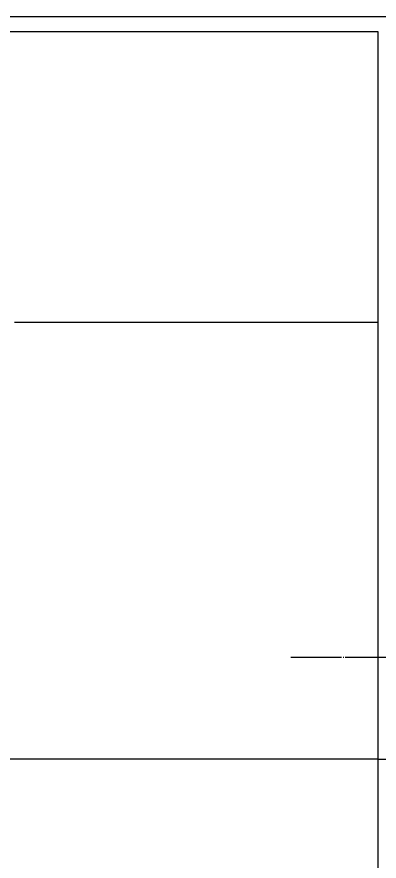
# Model space of a CAD drawing. Header units: millimetres. Extents: x 0 to 179493, y -203649 to 469211.
# Drawn here: x 107641 to 107890, y 128279 to 128859 of the extents above; entities that cross this region are included whole.
import ezdxf

# ---------------------------------------------------------------- set-up
doc = ezdxf.new("R2010")
doc.units = ezdxf.units.MM
doc.linetypes.add('X-평면도(기본형)$0$CEN', pattern=[52.5, 50, -1, 0.5, -1])
for name, color, linetype, true_color in [('X-평면도(기본형)$0$CEN', 1, 'X-평면도(기본형)$0$CEN', 0xff0000), ('X-평면도(기본형)$0$FIN', 9, 'Continuous', 0x808080), ('X-평면도(기본형)$0$FUR', 6, 'Continuous', 0xff00ff), ('X-평면도(기본형)$0$MC', 7, 'Continuous', 0x7f7fff), ('X-평면도(기본형)$0$TIL', 5, 'Continuous', 0x0000ff)]:
    doc.layers.add(name, color=color, linetype=linetype, true_color=true_color)

# ---------------------------------------------------------------- blocks, each defined once
blk = doc.blocks.new('X-평면도(기본형)$0$A$C019C01BD')
at = {"layer": 'X-평면도(기본형)$0$FUR', "color": 5, "ltscale": 3, "true_color": 0x0000ff}
blk.add_line((523.13, 1200.3), (523.13, 0.3), dxfattribs=at)
blk = doc.blocks.new('X-평면도(기본형)$0$BA23502100')
at = {"layer": 'X-평면도(기본형)$0$MC'}
blk.add_lwpolyline([(500, 2350), (1700, 2350), (1700, 1450), (2100, 1450), (2100, 0), (0, 0), (0, 1450), (500, 1450)], close=True, dxfattribs=at)
at = {"layer": 'X-평면도(기본형)$0$TIL'}
for p, q in [((200, 1450), (200, 1199.91)), ((500, 1450), (500, 1184.16))]:
    blk.add_line(p, q, dxfattribs=at)
at = {"layer": 'X-평면도(기본형)$0$FUR', "linetype": 'ByBlock', "xscale": -1, "rotation": 90.00000000000001}
blk.add_blockref('X-평면도(기본형)$0$A$C019C01BD', (1700.3, 1973.13), dxfattribs=at)

msp = doc.modelspace()

# ---------------------------------------------------------------- linework, layer by layer
at = {"layer": 'X-평면도(기본형)$0$CEN'}
msp.add_line((109019.63, 128418.95), (107829.63, 128418.95), dxfattribs=at)
at = {"layer": 'X-평면도(기본형)$0$FIN'}
msp.add_line((107899.63, 128858.95), (106429.63, 128858.95), dxfattribs=at)

# ---------------------------------------------------------------- block references
at = {"layer": 'X-평면도(기본형)$0$TIL', "rotation": 270}
msp.add_blockref('X-평면도(기본형)$0$BA23502100', (106439.63, 128848.95), dxfattribs=at)

doc.saveas('drawing.dxf')
